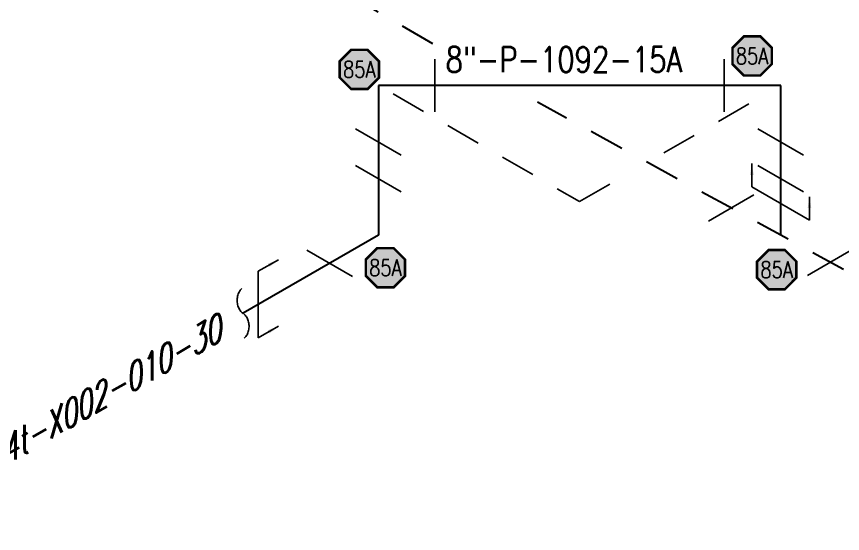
# Model space of a CAD drawing. Header units: inches. Extents: x 0.1 to 17.4, y 0.1 to 11.4.
# Drawn here: x 10.324 to 13.266, y 3.174 to 5.015 of the extents above; entities that cross this region are included whole.
import ezdxf
from ezdxf.enums import TextEntityAlignment as Align

# ---------------------------------------------------------------- set-up
doc = ezdxf.new("R2010")
doc.units = ezdxf.units.IN
doc.header["$MEASUREMENT"] = 0
doc.linetypes.add('HIDDEN2', pattern=[0.1875, 0.125, -0.0625])
for name, color, linetype in [('Continuation', 7, 'Continuous'), ('DL', 20, 'Continuous'), ('FITTINGS', 4, 'Continuous'), ('PART_PCML', 7, 'Continuous'), ('PIPE-ANNO', 150, 'HIDDEN2'), ('TEXT', 7, 'Continuous')]:
    doc.layers.add(name, color=color, linetype=linetype)
doc.layers.add('PIPE', color=7, linetype='Continuous', lineweight=30)
doc.styles.add('PART_Standard', font='romans', dxfattribs={"width": 0.8, "height": 0.09})
doc.styles.add('Richmond', font='arial.ttf')
doc.styles.add('SIMPLEX', font='ROMANS')
doc.dimstyles.new('Richmond', dxfattribs={"dimtxt": 0.18, "dimasz": 0.18, "dimexe": 0.18, "dimexo": 0.0625, "dimgap": 0.09, "dimtad": 0, "dimtih": 1, "dimtoh": 1, "dimdec": 4, "dimzin": 0, "dimdsep": 46, "dimtxsty": 'Richmond', "dimcen": 0.09, "dimadec": 0, "dimazin": 0, "dimtfac": 1, "dimtdec": 4, "dimtofl": 0, "dimtmove": 0, "dimatfit": 3, "dimfxl": 1, "dimtolj": 1, "dimtzin": 0, "dimarcsym": 0})

# ---------------------------------------------------------------- blocks, each defined once
blk = doc.blocks.new('1_BREAK-PIPE_PIPE_00')
at = {"color": 0, "linetype": 'ByBlock', "lineweight": -2}
for centre, major_axis in [((-0.0298, 0.0919), (0, -0.101)), ((0.0298, -0.0919), (0, 0.101))]:
    blk.add_ellipse(centre, major_axis=major_axis, ratio=0.711978, start_param=0.427466, end_param=3.141593, dxfattribs=at)
blk = doc.blocks.new('1_Tilde_00')
at = {"layer": 'PIPE-ANNO', "xscale": -0.5000000000000001, "yscale": 0.5, "zscale": 0.5}
blk.add_blockref('1_BREAK-PIPE_PIPE_00', (0, 0), dxfattribs=at)
blk = doc.blocks.new('1_Text_30')
at = {"layer": 'TEXT', "style": 'PART_Standard', "oblique": 30, "width": 0.8}
blk.add_attdef('TEXT', (0, 0), '', height=0.09, rotation=30, dxfattribs=at)
blk = doc.blocks.new('1_Cont_330')
at = {"layer": 'Continuation', "style": 'PART_Standard', "oblique": 330, "width": 0.8}
blk.add_attdef('CONT.', (0, 0), '', height=0.09, rotation=330, dxfattribs=at)
blk = doc.blocks.new('PART_PCML')
blk.add_hatch(color=0).paths.add_polyline_path([(-0.0699, -0.029), (-0.029, -0.0699), (0.029, -0.0699), (0.0699, -0.029), (0.0699, 0.029), (0.029, 0.0699), (-0.029, 0.0699), (-0.0699, 0.029)])
at = {"color": 7, "const_width": 0.009}
blk.add_lwpolyline([(-0.0699, 0.029), (-0.029, 0.0699), (0.029, 0.0699), (0.0699, 0.029), (0.0699, -0.029), (0.029, -0.0699), (-0.029, -0.0699), (-0.0699, -0.029), (-0.0699, 0.029), (-0.029, 0.0699)], dxfattribs=at)
at = {"color": 18, "true_color": 0x000000}
blk.add_lwpolyline([(-0.029, 0.0699), (-0.0699, 0.029), (-0.0699, -0.029), (-0.029, -0.0699), (0.029, -0.0699), (0.0699, -0.029), (0.0699, 0.029), (0.029, 0.0699)], close=True, dxfattribs=at)
at = {"color": 7, "true_color": 0xffffff, "style": 'SIMPLEX', "width": 0.8, "flags": 1}
for tag, p in [('CIRCUIT', (-0.0939, 0.0889)), ('DM', (-0.0527, -0.1332)), ('TYPE', (-0.0749, -0.2043))]:
    blk.add_attdef(tag, p, '', height=0.0586, dxfattribs=at)
at = {"color": 7, "true_color": 0xffffff, "style": 'SIMPLEX', "width": 0.8}
blk.add_attdef('DMDISP', text='', height=0.0586, dxfattribs=at).set_placement((0, 0), align=Align.MIDDLE_CENTER)
blk = doc.blocks.new('*U46')
at = {"layer": 'DL', "color": 20, "linetype": 'ByBlock', "ltscale": 0.7}
blk.add_line((-0.1026, 0.1218), (0.1026, 0.0032), dxfattribs=at)
for points in [[(-0.1026, 0.2044), (-0.1026, 0.1218)], [(0.1026, 0.0858), (0.1026, 0.0032)]]:
    blk.add_leader(points, dimstyle='Richmond', override={"dimasz": 0.04, "dimgap": 0.09, "dimtad": 0}, dxfattribs=at)
blk = doc.blocks.new('*U62')
at = {"color": 20, "linetype": 'ByBlock', "ltscale": 0.7}
blk.add_line((0.0541, 0.1498), (0.0541, -0.0873), dxfattribs=at)
for points in [[(0.1257, 0.191), (0.0541, 0.1498)], [(0.1257, -0.0459), (0.0541, -0.0873)]]:
    blk.add_leader(points, dimstyle='Richmond', override={"dimasz": 0.04, "dimgap": 0.09, "dimtad": 0}, dxfattribs=at)

msp = doc.modelspace()

# ---------------------------------------------------------------- linework, layer by layer
at = {"layer": 'FITTINGS', "linetype": 'ByBlock', "lineweight": -2}
for p, q in [((11.8138, 4.6759), (11.8138, 4.8634)), ((12.8446, 4.6759), (12.8446, 4.8634)), ((11.6941, 4.5219), (11.5317, 4.6156)), ((13.1267, 4.5219), (12.9643, 4.6156)), ((11.6941, 4.3905), (11.5317, 4.4843)), ((13.1267, 4.3905), (12.9643, 4.4843)), ((12.788, 4.286), (12.9504, 4.3797)), ((11.5202, 4.0892), (11.3578, 4.1829)), ((13.1406, 4.0933), (13.303, 4.187))]:
    msp.add_line(p, q, dxfattribs=at)
at = {"layer": 'PIPE', "linetype": 'HIDDEN2'}
for p, q in [((11.8064, 4.9179), (10.7364, 5.5357)), ((13.6646, 3.8982), (12.1797, 4.7097))]:
    msp.add_line(p, q, dxfattribs=at)
at = {"layer": 'PIPE'}
for p, q in [((13.0455, 4.7696), (11.6129, 4.7696)), ((11.6129, 4.7696), (11.6129, 4.2365)), ((13.0455, 4.2365), (13.0455, 4.7696)), ((11.6129, 4.2365), (11.1309, 3.9582))]:
    msp.add_line(p, q, dxfattribs=at)
at = {"layer": 'PIPE-ANNO'}
for p, q in [((11.6651, 4.7395), (12.3292, 4.3561)), ((12.6293, 4.5293), (12.9933, 4.7395)), ((12.3292, 4.3561), (12.5047, 4.4574))]:
    msp.add_line(p, q, dxfattribs=at)

# ---------------------------------------------------------------- block references
at = {"layer": 'DL'}
for name, p in [('*U46', (13.0455, 4.2869)), ('*U62', (11.1309, 3.9582))]:
    msp.add_blockref(name, p, dxfattribs=at)
at = {"layer": 'PART_PCML', "color": 13}
for p in [(12.9439, 4.8748), (11.545, 4.8267), (11.6379, 4.1205), (13.0314, 4.1138)]:
    msp.add_blockref('PART_PCML', p, dxfattribs=at).add_auto_attribs({'DMDISP': '85A'})
at = {"layer": 'PIPE'}
ref = msp.add_blockref('1_Cont_330', (9.7195, 3.1433), dxfattribs=dict(at, xscale=-1))
ref.add_attrib('CONT.', 'CONT. 0014t-X002-010-30', dxfattribs={"layer": 'Continuation', "height": 0.09, "rotation": 30, "style": 'PART_Standard', "oblique": 30, "width": 0.8}).set_placement((11.0378, 3.9045), align=Align.MIDDLE_RIGHT)
at = {"layer": 'PIPE-ANNO'}
msp.add_blockref('1_Tilde_00', (11.1309, 3.9582), dxfattribs=at)
at = {"layer": 'TEXT'}
ref = msp.add_blockref('1_Text_30', (11.8521, 4.817), dxfattribs=at)
ref.add_attrib('TEXT', '8"-P-1092-15A', (11.8521, 4.817), dxfattribs={"height": 0.09, "style": 'PART_Standard', "width": 0.8})

doc.saveas('drawing.dxf')
